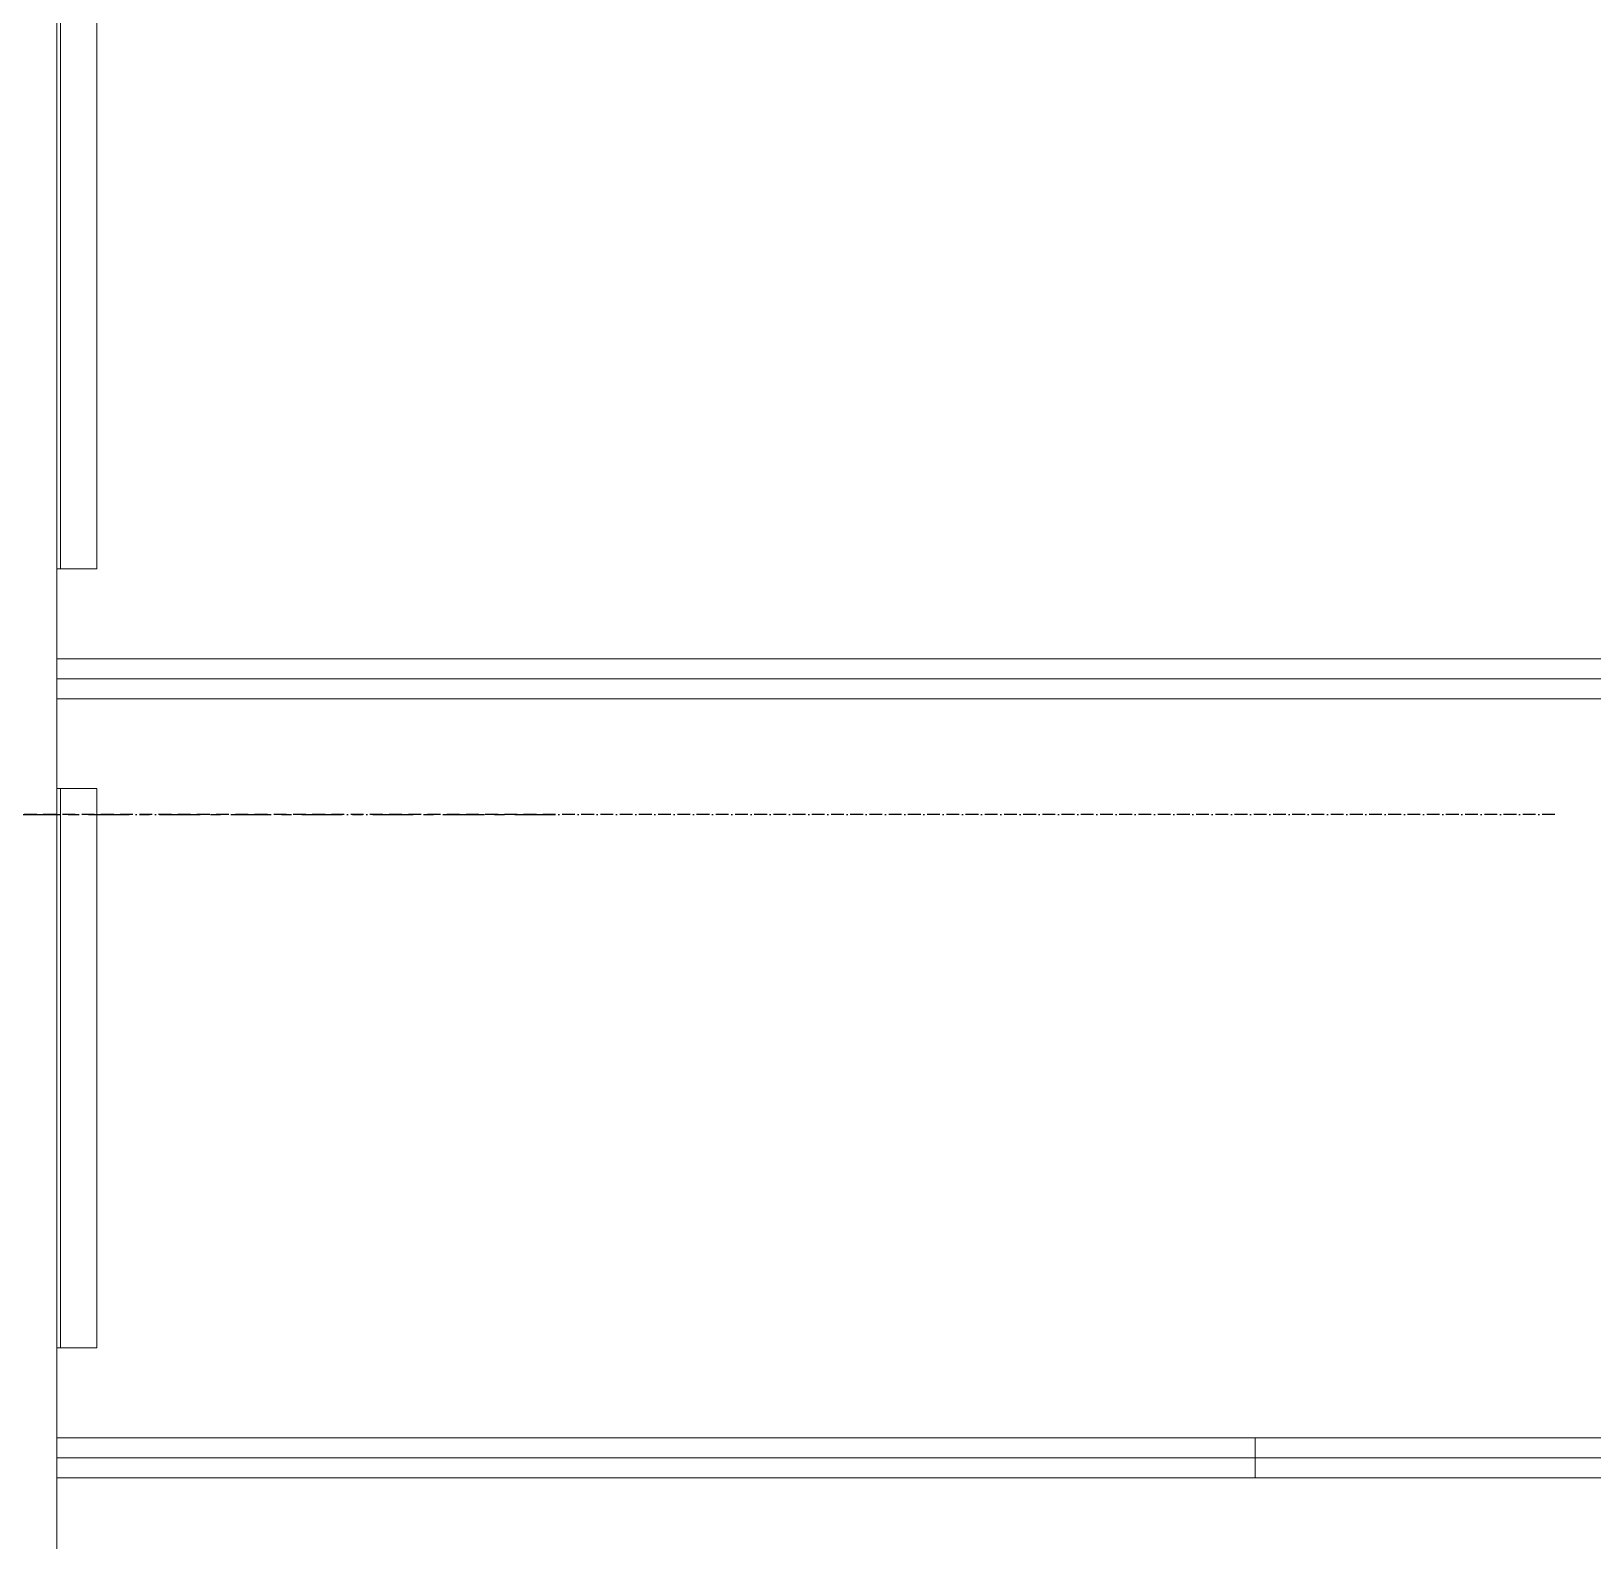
# Model space of a CAD drawing. Header units: millimetres. Extents: x -677815 to 406757, y -145898 to 39000.
# Drawn here: x 123556 to 127465, y 3992 to 7771 of the extents above; entities that cross this region are included whole.
import ezdxf

# ---------------------------------------------------------------- set-up
doc = ezdxf.new("R2010")
doc.units = ezdxf.units.MM
doc.header["$LTSCALE"] = 8
doc.linetypes.add('Xref building Toll$0$_SBA Dash Dot - Loose', pattern=[6, 4, -1, 0, -1])
doc.linetypes.add('Xref building Toll$0$Grid Line', pattern=[22.225, 12.7, -3.175, 3.175, -3.175])
doc.layers.add('Xref building Toll$0$C-PRKG', color=8, linetype='Continuous', lineweight=9)
doc.layers.add('Xref building Toll$0$S-GRID', color=8, linetype='Continuous')

# ---------------------------------------------------------------- blocks, each defined once
blk = doc.blocks.new('Xref building Toll$0$Toll Grids')
at = {"layer": 'Xref building Toll$0$S-GRID', "linetype": 'Xref building Toll$0$Grid Line'}
blk.add_line((107519.9, 5810), (124871.1, 5810), dxfattribs=at)
blk = doc.blocks.new('Xref building Toll$0$_SBA Linear Single Parking 90_2 - MHE1-1674282-MASTER GROUND FLOOR')
at = {"layer": 'Xref building Toll$0$C-PRKG'}
for p, q in [((50, 0), (-50, 0)), ((-50, 0), (-50, -4000)), ((-50, -4000), (-50, 0)), ((-50, 0), (50, 0)), ((-50, 0), (-50, 0)), ((0, 0), (1950, 0)), ((0, 0), (0, -4000)), ((50, -4000), (50, 0)), ((50, 0), (50, -4000)), ((50, 0), (50, 0)), ((275, -4.5), (275, 0)), ((275, 0), (275, 0)), ((275, 0), (275, -100)), ((1675, 0), (275, 0)), ((1675, 0), (275, 0)), ((2000, 0), (1900, 0)), ((1900, 0), (1900, -4000)), ((1900, -4000), (1900, 0)), ((1900, 0), (2000, 0)), ((1900, 0), (1900, 0)), ((1950, 0), (1950, -4000)), ((2000, -4000), (2000, 0)), ((2000, 0), (2000, -4000)), ((2000, 0), (2000, 0)), ((275, -9.5), (275, -4.5)), ((1675, -9.5), (275, -9.5)), ((275, -9.5), (1675, -9.5)), ((275, -17.5), (275, -9.5)), ((275, -9.5), (275, -9.5)), ((275, -95), (275, -17.5)), ((1675, -100), (1675, 0)), ((1675, 0), (1675, 0)), ((1675, 0), (1675, -4.5)), ((1675, -4.5), (1675, -9.5)), ((1675, -9.5), (1675, -9.5)), ((1675, -9.5), (1675, -17.5)), ((1675, -17.5), (1675, -95)), ((2000, 0), (1900, 0)), ((1900, 0), (1900, -4000)), ((1900, -4000), (1900, 0)), ((1900, 0), (2000, 0)), ((1900, 0), (1900, 0)), ((1950, 0), (3900, 0)), ((1950, 0), (1950, -4000)), ((2000, -4000), (2000, 0)), ((2000, 0), (2000, -4000)), ((2000, 0), (2000, 0)), ((2225, -4.5), (2225, 0)), ((2225, 0), (2225, 0)), ((2225, 0), (2225, -100)), ((3625, 0), (2225, 0)), ((3625, 0), (2225, 0)), ((2225, -9.5), (2225, -4.5)), ((3625, -9.5), (2225, -9.5)), ((2225, -9.5), (3625, -9.5)), ((2225, -17.5), (2225, -9.5)), ((2225, -9.5), (2225, -9.5)), ((2225, -95), (2225, -17.5)), ((275, -95), (275, -100)), ((275, -100), (1675, -100)), ((275, -100), (275, -100)), ((275, -100), (1675, -100)), ((1675, -100), (1675, -95)), ((1675, -100), (1675, -100)), ((2225, -95), (2225, -100)), ((2225, -100), (3625, -100)), ((2225, -100), (2225, -100)), ((2225, -100), (3625, -100))]:
    blk.add_line(p, q, dxfattribs=at)
blk = doc.blocks.new('Xref building Toll$0$_SBAMHE2-3000X1975 Parking 90_1 - MHE2-1684261-MASTER GROUND FLOOR')
at = {"layer": 'Xref building Toll$0$C-PRKG'}
for p, q in [((1962.5, 0), (3937.5, 0)), ((3987.5, 0), (3887.5, 0)), ((3887.5, 0), (3887.5, -3000)), ((3887.5, -3000), (3887.5, 0)), ((3887.5, 0), (3987.5, 0)), ((3887.5, 0), (3887.5, 0)), ((3937.5, 0), (3937.5, -3000)), ((3987.5, -3000), (3987.5, 0)), ((3987.5, 0), (3987.5, -3000)), ((3987.5, 0), (3987.5, 0)), ((3887.5, -3000), (3987.5, -3000)), ((3987.5, -3000), (3887.5, -3000)), ((3887.5, -3000), (3887.5, -3000)), ((3987.5, -3000), (3987.5, -3000))]:
    blk.add_line(p, q, dxfattribs=at)
blk = doc.blocks.new('Xref building Toll$0$building block 28092016')
at = {"layer": 'Xref building Toll$0$S-GRID', "linetype": 'Xref building Toll$0$_SBA Dash Dot - Loose'}
blk.add_line((849919.6, -665689.5), (830295.8, -665689.5), dxfattribs=at)
at = {"layer": 'Xref building Toll$0$C-PRKG', "rotation": 90}
for name, p in [('Xref building Toll$0$_SBA Linear Single Parking 90_2 - MHE1-1674282-MASTER GROUND FLOOR', (846169.6, -667299.5)), ('Xref building Toll$0$_SBAMHE2-3000X1975 Parking 90_1 - MHE2-1684261-MASTER GROUND FLOOR', (846169.6, -671237))]:
    blk.add_blockref(name, p, dxfattribs=at)
blk = doc.blocks.new('Xref building Toll')
for name, p in [('Xref building Toll$0$Toll Grids', (0, 0)), ('Xref building Toll$0$building block 28092016', (-722549.6, 671499.5))]:
    blk.add_blockref(name, p)

msp = doc.modelspace()

# ---------------------------------------------------------------- block references
msp.add_blockref('Xref building Toll', (0, 0))

doc.saveas('drawing.dxf')
